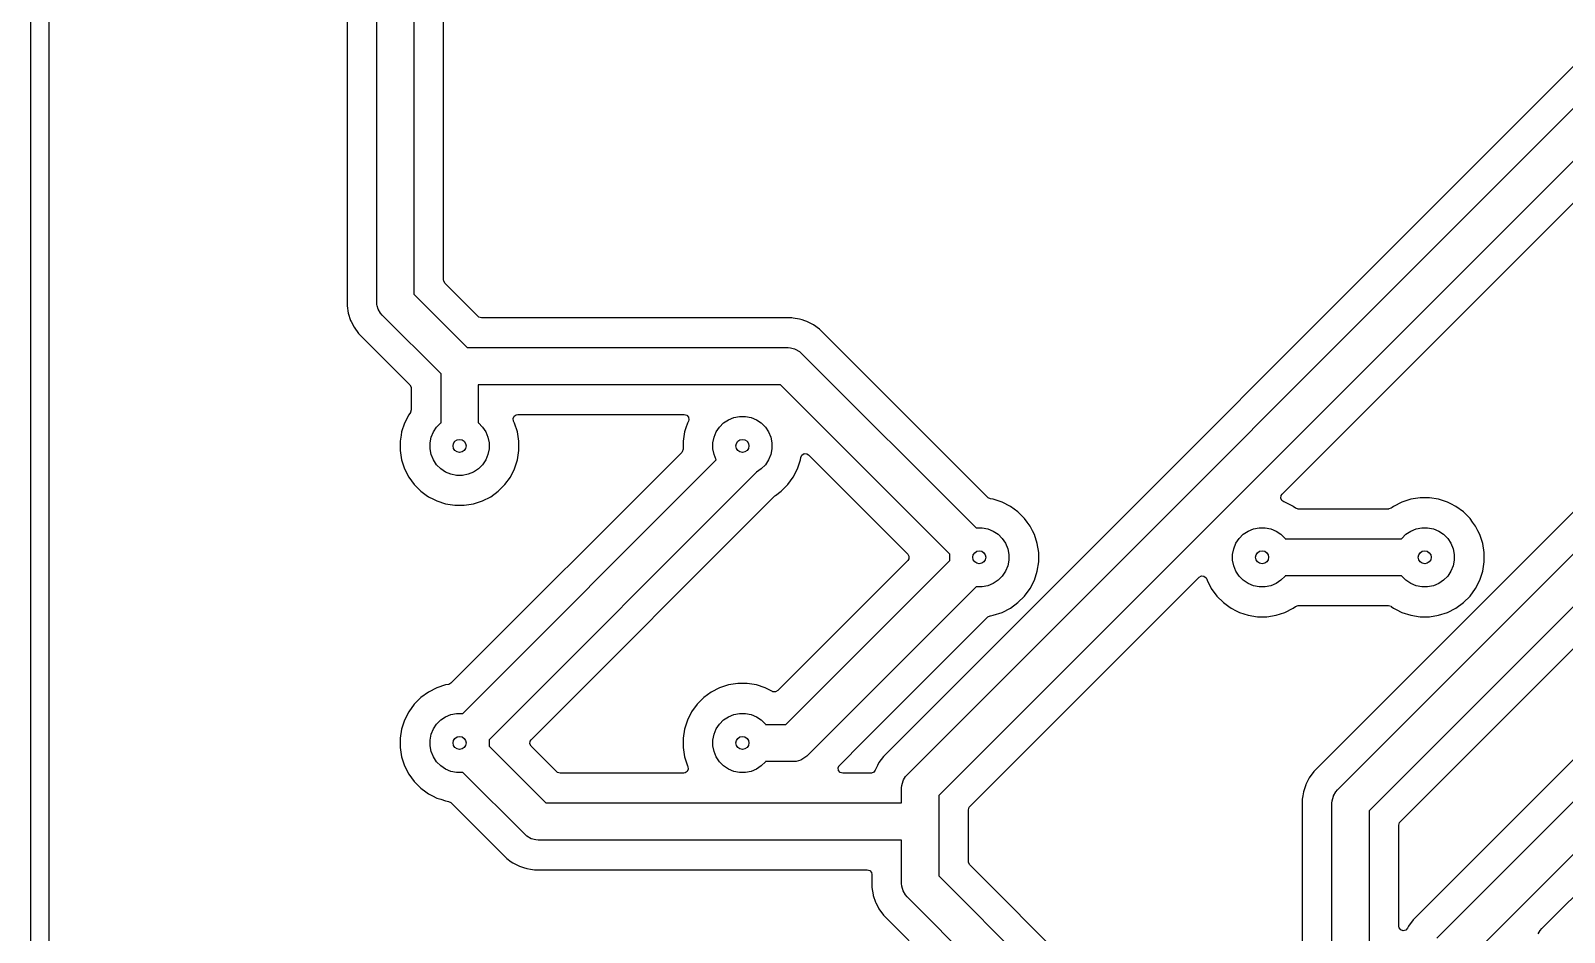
# Model space of a CAD drawing. Extents: x 20 to 124, y -124 to -20.
# Drawn here: x 20 to 61.31, y -79.07 to -54.79 of the extents above; entities that cross this region are included whole.
import ezdxf

# ---------------------------------------------------------------- set-up
doc = ezdxf.new("R2010")
doc.units = 0
doc.layers.add('BLACK', color=7, linetype='CONTINUOUS')
doc.layers.add('WHITE', color=7, linetype='CONTINUOUS')

msp = doc.modelspace()

# ---------------------------------------------------------------- linework, layer by layer
at = {"layer": 'BLACK', "linetype": 'CONTINUOUS'}
for p, q in [((20.5005, -85.810248), (20.5005, -20.6245)), ((29.3239, -62.0922), (29.3239, -50.379871)), ((30.3239, -50.379871), (30.3239, -61.885093)), ((28.5234, -50.932958), (28.5234, -62.194551)), ((31.1244, -61.502153), (31.1244, -50.932958)), ((62.395878, -54.907136), (42.969836, -74.333178)), ((43.608247, -74.826847), (62.889547, -55.545547)), ((63.450206, -56.3991), (44.4618, -75.387506)), ((53.709719, -67.271664), (63.745466, -57.235919)), ((31.127234, -61.528511), (31.1244, -61.502153)), ((31.160719, -61.589834), (31.127234, -61.528511)), ((30.3239, -61.885093), (31.761007, -63.3222)), ((32.056266, -62.485381), (31.160719, -61.589834)), ((28.5234, -62.194551), (28.555422, -62.396734)), ((29.328177, -62.157447), (29.3239, -62.0922)), ((29.328177, -62.157463), (29.328177, -62.157447)), ((29.338115, -62.194551), (29.328177, -62.157463)), ((29.36196, -62.283542), (29.338115, -62.194551)), ((29.427223, -62.396581), (29.36196, -62.283542)), ((67.133978, -62.171336), (54.561936, -74.743378)), ((28.555422, -62.396734), (28.618681, -62.591423)), ((28.618681, -62.591423), (28.631704, -62.61698)), ((28.631704, -62.61698), (28.711613, -62.773811)), ((28.711613, -62.773811), (28.831934, -62.939419)), ((29.427238, -62.396596), (29.427223, -62.396581)), ((29.470347, -62.445753), (29.427238, -62.396596)), ((31.0539, -64.029306), (29.470347, -62.445753)), ((32.076908, -62.502015), (32.056266, -62.485381)), ((32.143947, -62.5217), (32.076908, -62.502015)), ((40.508451, -62.5217), (32.143947, -62.5217)), ((40.508452, -62.5217), (40.508451, -62.5217)), ((40.536095, -62.526078), (40.508452, -62.5217)), ((40.710635, -62.553722), (40.536095, -62.526078)), ((40.784103, -62.577594), (40.710635, -62.553722)), ((40.807976, -62.585351), (40.784103, -62.577594)), ((40.826651, -62.591419), (40.807976, -62.585351)), ((40.905323, -62.616981), (40.826651, -62.591419)), ((40.996514, -62.663446), (40.905323, -62.616981)), ((41.087711, -62.709913), (40.996514, -62.663446)), ((41.253319, -62.830234), (41.087711, -62.709913)), ((28.831934, -62.939419), (28.831936, -62.939421)), ((28.831936, -62.939421), (30.217081, -64.324566)), ((41.25332, -62.830235), (41.253319, -62.830234)), ((41.253321, -62.830236), (41.25332, -62.830235)), ((45.785307, -67.362223), (41.253321, -62.830236)), ((55.200347, -75.237047), (67.627646, -62.809747)), ((31.761007, -63.3222), (40.4061, -63.3222)), ((40.4061, -63.3222), (40.471348, -63.326477)), ((40.471348, -63.326477), (40.471363, -63.326477)), ((40.471363, -63.326477), (40.576475, -63.354642)), ((40.576475, -63.354642), (40.597442, -63.36026)), ((40.597442, -63.36026), (40.710481, -63.425523)), ((40.710481, -63.425523), (40.710496, -63.425538)), ((40.710496, -63.425538), (40.759653, -63.468647)), ((40.759653, -63.468647), (45.466622, -68.175615)), ((31.0539, -65.34657), (31.0539, -64.029306)), ((68.188307, -63.6633), (56.0539, -75.797706)), ((30.217081, -64.324566), (30.250566, -64.385889)), ((30.250566, -64.385889), (30.2534, -64.412247)), ((30.2534, -64.412247), (30.2534, -64.996761)), ((40.198994, -64.3222), (32.0539, -64.3222)), ((32.0539, -64.3222), (32.0539, -65.34657)), ((44.759515, -68.882722), (40.198994, -64.3222)), ((30.185032, -65.131151), (30.07066, -65.355616)), ((30.229718, -65.069646), (30.185032, -65.131151)), ((30.233715, -65.0638), (30.229718, -65.069646)), ((30.2534, -64.996761), (30.233715, -65.0638)), ((32.997431, -65.234325), (33.023708, -65.169585)), ((33.010327, -65.302995), (32.997431, -65.234325)), ((33.023708, -65.169585), (33.080814, -65.129328)), ((33.080814, -65.129328), (33.120812, -65.1227)), ((33.120812, -65.1227), (37.606988, -65.1227)), ((37.606988, -65.1227), (37.674027, -65.142385)), ((37.674027, -65.142385), (37.719782, -65.195189)), ((37.729726, -65.264347), (37.717473, -65.302995)), ((37.719782, -65.195189), (37.729726, -65.264347)), ((38.666385, -65.351592), (38.796783, -65.264463)), ((38.796783, -65.264463), (38.941672, -65.204448)), ((38.941672, -65.204448), (39.095486, -65.173852)), ((39.095486, -65.173852), (39.252314, -65.173852)), ((39.252314, -65.173852), (39.406128, -65.204448)), ((39.406128, -65.204448), (39.551017, -65.264463)), ((39.551017, -65.264463), (39.681415, -65.351592)), ((29.979894, -65.67676), (29.9534, -65.844038)), ((29.99281, -65.595214), (29.979894, -65.67676)), ((30.07066, -65.355616), (29.99281, -65.595214)), ((30.788348, -65.737772), (30.848363, -65.592883)), ((30.848363, -65.592883), (30.935492, -65.462485)), ((30.935492, -65.462485), (31.046385, -65.351592)), ((31.046385, -65.351592), (31.0539, -65.34657)), ((32.0539, -65.34657), (32.061415, -65.351592)), ((32.061415, -65.351592), (32.172308, -65.462485)), ((32.172308, -65.462485), (32.259437, -65.592883)), ((32.259437, -65.592883), (32.319452, -65.737772)), ((33.037141, -65.355621), (33.010327, -65.302995)), ((33.11499, -65.595215), (33.037141, -65.355621)), ((33.1544, -65.844038), (33.11499, -65.595215)), ((37.61281, -65.595214), (37.5734, -65.844038)), ((37.648929, -65.484049), (37.61281, -65.595214)), ((37.690659, -65.355621), (37.648929, -65.484049)), ((37.69066, -65.355618), (37.690659, -65.355621)), ((37.690661, -65.355616), (37.69066, -65.355618)), ((37.717473, -65.302995), (37.690661, -65.355616)), ((38.408348, -65.737772), (38.468363, -65.592883)), ((38.468363, -65.592883), (38.555492, -65.462485)), ((38.555492, -65.462485), (38.666385, -65.351592)), ((39.681415, -65.351592), (39.792308, -65.462485)), ((39.792308, -65.462485), (39.879437, -65.592883)), ((39.879437, -65.592883), (39.939452, -65.737772)), ((29.9534, -65.844038), (29.9534, -66.095962)), ((29.9534, -66.095962), (29.99281, -66.344785)), ((30.757752, -65.891586), (30.788348, -65.737772)), ((30.757752, -66.048414), (30.757752, -65.891586)), ((30.788348, -66.202228), (30.757752, -66.048414)), ((32.319452, -65.737772), (32.350048, -65.891586)), ((32.350048, -66.048414), (32.319452, -66.202228)), ((32.350048, -65.891586), (32.350048, -66.048414)), ((33.11499, -66.344785), (33.1544, -66.095962)), ((33.1544, -66.095962), (33.1544, -65.844038)), ((37.5734, -66.059952), (37.553715, -66.126991)), ((37.5734, -65.844038), (37.5734, -66.059952)), ((38.377752, -65.891586), (38.408348, -65.737772)), ((38.377752, -66.048414), (38.377752, -65.891586)), ((38.408348, -66.202228), (38.377752, -66.048414)), ((39.939452, -65.737772), (39.970048, -65.891586)), ((39.970048, -66.048414), (39.939452, -66.202228)), ((39.970048, -65.891586), (39.970048, -66.048414)), ((29.99281, -66.344785), (30.07066, -66.584383)), ((30.848363, -66.347117), (30.788348, -66.202228)), ((30.935492, -66.477515), (30.848363, -66.347117)), ((31.046385, -66.588408), (30.935492, -66.477515)), ((37.537081, -66.147633), (31.32249, -72.362223)), ((31.641178, -73.175615), (38.468888, -66.347904)), ((32.172308, -66.477515), (32.061415, -66.588408)), ((32.259437, -66.347117), (32.172308, -66.477515)), ((32.319452, -66.202228), (32.259437, -66.347117)), ((33.037141, -66.584379), (33.11499, -66.344785)), ((37.553715, -66.126991), (37.537081, -66.147633)), ((38.468363, -66.347117), (38.408348, -66.202228)), ((38.468888, -66.347904), (38.468363, -66.347117)), ((39.792308, -66.477515), (39.681415, -66.588408)), ((39.879437, -66.347117), (39.792308, -66.477515)), ((39.939452, -66.202228), (39.879437, -66.347117)), ((40.657141, -66.584379), (40.73499, -66.344785)), ((40.73499, -66.344785), (40.745392, -66.279108)), ((40.745392, -66.279108), (40.775319, -66.215978)), ((40.775319, -66.215978), (40.83463, -66.179046)), ((40.83463, -66.179046), (40.904493, -66.180043)), ((40.904493, -66.180043), (40.955545, -66.210829)), ((40.955545, -66.210829), (43.627034, -68.882318)), ((30.07066, -66.584383), (30.185032, -66.808848)), ((30.185032, -66.808848), (30.333101, -67.012649)), ((31.176783, -66.675537), (31.046385, -66.588408)), ((31.321672, -66.735552), (31.176783, -66.675537)), ((31.475486, -66.766148), (31.321672, -66.735552)), ((31.632314, -66.766148), (31.475486, -66.766148)), ((31.786128, -66.735552), (31.632314, -66.766148)), ((31.931017, -66.675537), (31.786128, -66.735552)), ((32.061415, -66.588408), (31.931017, -66.675537)), ((39.527453, -66.703554), (32.348284, -73.882721)), ((32.774693, -67.012656), (32.92277, -66.808845)), ((32.92277, -66.808845), (33.037141, -66.584379)), ((39.553446, -66.673913), (39.527453, -66.703554)), ((39.681415, -66.588408), (39.553446, -66.673913)), ((40.394693, -67.012656), (40.54277, -66.808845)), ((40.54277, -66.808845), (40.657141, -66.584379)), ((57.878847, -79.228747), (70.301147, -66.806447)), ((30.333101, -67.012649), (30.333105, -67.012654)), ((30.333105, -67.012654), (30.511245, -67.190794)), ((30.511245, -67.190794), (30.51125, -67.190798)), ((30.51125, -67.190798), (30.657543, -67.297085)), ((30.657543, -67.297085), (30.715055, -67.33887)), ((30.715055, -67.33887), (30.852516, -67.40891)), ((32.168279, -67.453241), (32.392745, -67.33887)), ((32.392745, -67.33887), (32.596556, -67.190793)), ((32.596556, -67.190793), (32.774693, -67.012656)), ((33.480761, -73.882323), (40.047793, -67.31529)), ((40.047793, -67.31529), (40.062576, -67.302664)), ((40.062576, -67.302664), (40.216556, -67.190793)), ((40.216556, -67.190793), (40.394693, -67.012656)), ((53.674211, -67.373475), (53.686126, -67.304629)), ((53.686126, -67.304629), (53.709719, -67.271664)), ((30.852516, -67.40891), (30.939516, -67.453239)), ((30.939516, -67.453239), (30.939518, -67.453239)), ((30.939518, -67.453239), (30.939521, -67.453241)), ((30.939521, -67.453241), (31.179115, -67.53109)), ((31.179115, -67.53109), (31.427938, -67.5705)), ((31.427938, -67.5705), (31.427939, -67.5705)), ((31.427939, -67.5705), (31.679861, -67.5705)), ((31.679861, -67.5705), (31.679862, -67.5705)), ((31.679862, -67.5705), (31.928685, -67.53109)), ((31.928685, -67.53109), (32.168279, -67.453241)), ((45.790454, -67.367085), (45.785307, -67.362223)), ((45.853589, -67.397015), (45.790454, -67.367085)), ((45.928683, -67.408909), (45.853589, -67.397015)), ((45.928685, -67.40891), (45.928683, -67.408909)), ((46.168279, -67.486759), (45.928685, -67.40891)), ((46.392745, -67.60113), (46.168279, -67.486759)), ((46.392747, -67.601131), (46.392745, -67.60113)), ((46.392748, -67.601132), (46.392747, -67.601131)), ((46.596549, -67.749201), (46.392748, -67.601132)), ((46.596554, -67.749205), (46.596549, -67.749201)), ((46.774694, -67.927345), (46.596554, -67.749205)), ((53.701408, -67.437834), (53.674211, -67.373475)), ((53.759083, -67.477272), (53.701408, -67.437834)), ((53.788279, -67.486758), (53.759083, -67.477272)), ((54.003554, -67.596447), (53.788279, -67.486758)), ((54.012745, -67.60113), (54.003554, -67.596447)), ((54.074262, -67.645824), (54.012745, -67.60113)), ((54.080099, -67.649815), (54.074262, -67.645824)), ((54.147138, -67.6695), (54.080099, -67.649815)), ((56.580662, -67.6695), (54.147138, -67.6695)), ((56.587742, -67.669298), (56.580662, -67.6695)), ((56.653546, -67.645818), (56.587742, -67.669298)), ((56.676701, -67.628995), (56.653546, -67.645818)), ((56.715054, -67.60113), (56.676701, -67.628995)), ((56.939516, -67.48676), (56.715054, -67.60113)), ((57.179114, -67.40891), (56.939516, -67.48676)), ((57.303526, -67.389205), (57.179114, -67.40891)), ((57.427938, -67.3695), (57.303526, -67.389205)), ((57.679862, -67.3695), (57.427938, -67.3695)), ((57.928679, -67.408909), (57.679862, -67.3695)), ((57.928685, -67.40891), (57.928679, -67.408909)), ((58.168283, -67.48676), (57.928685, -67.40891)), ((58.255284, -67.53109), (58.168283, -67.48676)), ((58.392745, -67.60113), (58.255284, -67.53109)), ((58.392747, -67.601131), (58.392745, -67.60113)), ((58.392748, -67.601132), (58.392747, -67.601131)), ((58.596549, -67.749201), (58.392748, -67.601132)), ((58.596554, -67.749205), (58.596549, -67.749201)), ((58.774694, -67.927345), (58.596554, -67.749205)), ((46.774698, -67.92735), (46.774694, -67.927345)), ((46.843668, -68.02228), (46.774698, -67.92735)), ((46.92277, -68.131155), (46.843668, -68.02228)), ((46.987326, -68.257853), (46.92277, -68.131155)), ((70.568789, -67.953016), (58.7324, -79.789406)), ((58.774698, -67.92735), (58.774694, -67.927345)), ((58.843668, -68.02228), (58.774698, -67.92735)), ((58.92277, -68.131155), (58.843668, -68.02228)), ((58.987326, -68.257853), (58.92277, -68.131155)), ((45.466622, -68.175615), (45.475486, -68.173852)), ((45.475486, -68.173852), (45.632314, -68.173852)), ((45.632314, -68.173852), (45.786128, -68.204448)), ((45.786128, -68.204448), (45.931017, -68.264463)), ((45.931017, -68.264463), (46.061415, -68.351592)), ((46.061415, -68.351592), (46.172308, -68.462485)), ((46.172308, -68.462485), (46.259437, -68.592883)), ((47.037139, -68.355616), (46.987326, -68.257853)), ((47.037139, -68.355618), (47.037139, -68.355616)), ((47.037141, -68.355621), (47.037139, -68.355618)), ((47.11499, -68.595215), (47.037141, -68.355621)), ((52.468363, -68.592883), (52.555492, -68.462485)), ((52.555492, -68.462485), (52.666385, -68.351592)), ((52.666385, -68.351592), (52.796783, -68.264463)), ((52.796783, -68.264463), (52.941672, -68.204448)), ((52.941672, -68.204448), (53.095486, -68.173852)), ((53.095486, -68.173852), (53.252314, -68.173852)), ((53.252314, -68.173852), (53.406128, -68.204448)), ((53.406128, -68.204448), (53.551017, -68.264463)), ((53.551017, -68.264463), (53.681415, -68.351592)), ((53.681415, -68.351592), (53.792308, -68.462485)), ((53.792308, -68.462485), (53.797329, -68.47)), ((53.797329, -68.47), (56.930471, -68.47)), ((56.930471, -68.47), (56.935492, -68.462485)), ((56.935492, -68.462485), (57.046385, -68.351592)), ((57.046385, -68.351592), (57.176783, -68.264463)), ((57.176783, -68.264463), (57.321672, -68.204448)), ((57.321672, -68.204448), (57.475486, -68.173852)), ((57.475486, -68.173852), (57.632314, -68.173852)), ((57.632314, -68.173852), (57.786128, -68.204448)), ((57.786128, -68.204448), (57.931017, -68.264463)), ((57.931017, -68.264463), (58.061415, -68.351592)), ((58.061415, -68.351592), (58.172308, -68.462485)), ((58.172308, -68.462485), (58.259437, -68.592883)), ((59.037139, -68.355616), (58.987326, -68.257853)), ((59.037139, -68.355618), (59.037139, -68.355616)), ((59.037141, -68.355621), (59.037139, -68.355618)), ((59.11499, -68.595215), (59.037141, -68.355621)), ((43.627034, -68.882318), (43.660519, -68.943641)), ((43.660519, -68.943641), (43.655535, -69.013333)), ((44.757752, -68.891586), (44.759515, -68.882722)), ((44.757752, -69.048414), (44.757752, -68.891586)), ((46.259437, -68.592883), (46.319452, -68.737772)), ((46.319452, -68.737772), (46.350048, -68.891586)), ((46.350048, -68.891586), (46.350048, -69.048414)), ((47.1544, -68.844038), (47.11499, -68.595215)), ((47.1544, -69.095962), (47.1544, -68.844038)), ((52.377752, -68.891586), (52.408348, -68.737772)), ((52.377752, -69.048414), (52.377752, -68.891586)), ((52.408348, -68.737772), (52.468363, -68.592883)), ((58.259437, -68.592883), (58.319452, -68.737772)), ((58.319452, -68.737772), (58.350048, -68.891586)), ((58.350048, -68.891586), (58.350048, -69.048414)), ((59.1544, -68.844038), (59.11499, -68.595215)), ((59.1544, -69.095962), (59.1544, -68.844038)), ((43.627034, -69.05768), (40.123377, -72.561337)), ((40.346794, -73.47), (44.759515, -69.057277)), ((43.655535, -69.013333), (43.627034, -69.05768)), ((44.759515, -69.057277), (44.757752, -69.048414)), ((46.259437, -69.347117), (46.172308, -69.477515)), ((46.319452, -69.202228), (46.259437, -69.347117)), ((46.350048, -69.048414), (46.319452, -69.202228)), ((47.037141, -69.584379), (47.11499, -69.344785)), ((47.11499, -69.344785), (47.1544, -69.095962)), ((52.408348, -69.202228), (52.377752, -69.048414)), ((52.468363, -69.347117), (52.408348, -69.202228)), ((52.555492, -69.477515), (52.468363, -69.347117)), ((58.259437, -69.347117), (58.172308, -69.477515)), ((58.319452, -69.202228), (58.259437, -69.347117)), ((58.350048, -69.048414), (58.319452, -69.202228)), ((59.037141, -69.584379), (59.11499, -69.344785)), ((59.11499, -69.344785), (59.1544, -69.095962)), ((60.710647, -78.969347), (70.333547, -69.346446)), ((45.466622, -69.764384), (40.907453, -74.323553)), ((45.298614, -75.68277), (51.475563, -69.50582)), ((45.475486, -69.766148), (45.466622, -69.764384)), ((45.632314, -69.766148), (45.475486, -69.766148)), ((45.786128, -69.735552), (45.632314, -69.766148)), ((45.931017, -69.675537), (45.786128, -69.735552)), ((46.061415, -69.588408), (45.931017, -69.675537)), ((46.172308, -69.477515), (46.061415, -69.588408)), ((46.774693, -70.012656), (46.92277, -69.808845)), ((46.92277, -69.808845), (47.037141, -69.584379)), ((51.475563, -69.50582), (51.536884, -69.472337)), ((51.536884, -69.472337), (51.606576, -69.477321)), ((51.606576, -69.477321), (51.662509, -69.519193)), ((51.662509, -69.519193), (51.681172, -69.555183)), ((51.681172, -69.555183), (51.690658, -69.584379)), ((51.690658, -69.584379), (51.805032, -69.808848)), ((51.805032, -69.808848), (51.953101, -70.012649)), ((52.666385, -69.588408), (52.555492, -69.477515)), ((52.796783, -69.675537), (52.666385, -69.588408)), ((52.941672, -69.735552), (52.796783, -69.675537)), ((53.095486, -69.766148), (52.941672, -69.735552)), ((53.252314, -69.766148), (53.095486, -69.766148)), ((53.406128, -69.735552), (53.252314, -69.766148)), ((53.551017, -69.675537), (53.406128, -69.735552)), ((53.681415, -69.588408), (53.551017, -69.675537)), ((53.792308, -69.477515), (53.681415, -69.588408)), ((53.797329, -69.47), (53.792308, -69.477515)), ((56.930471, -69.47), (53.797329, -69.47)), ((56.890714, -76.09297), (63.476127, -69.507556)), ((56.935492, -69.477515), (56.930471, -69.47)), ((57.046385, -69.588408), (56.935492, -69.477515)), ((57.176783, -69.675537), (57.046385, -69.588408)), ((57.321672, -69.735552), (57.176783, -69.675537)), ((57.475486, -69.766148), (57.321672, -69.735552)), ((57.632314, -69.766148), (57.475486, -69.766148)), ((57.786128, -69.735552), (57.632314, -69.766148)), ((57.931017, -69.675537), (57.786128, -69.735552)), ((58.061415, -69.588408), (57.931017, -69.675537)), ((58.172308, -69.477515), (58.061415, -69.588408)), ((58.774693, -70.012656), (58.92277, -69.808845)), ((58.92277, -69.808845), (59.037141, -69.584379)), ((46.392745, -70.33887), (46.596556, -70.190793)), ((46.596556, -70.190793), (46.774693, -70.012656)), ((51.953101, -70.012649), (51.953105, -70.012654)), ((51.953105, -70.012654), (52.131245, -70.190794)), ((52.131245, -70.190794), (52.13125, -70.190798)), ((52.13125, -70.190798), (52.273547, -70.294182)), ((58.392745, -70.33887), (58.596556, -70.190793)), ((58.596556, -70.190793), (58.774693, -70.012656)), ((42.43642, -73.926665), (45.785309, -70.577773)), ((45.785309, -70.577773), (45.84663, -70.54429)), ((45.84663, -70.54429), (45.853549, -70.542989)), ((45.853549, -70.542989), (45.928685, -70.53109)), ((45.928685, -70.53109), (46.168279, -70.453241)), ((46.168279, -70.453241), (46.392745, -70.33887)), ((52.273547, -70.294182), (52.335055, -70.33887)), ((52.335055, -70.33887), (52.47433, -70.409834)), ((52.47433, -70.409834), (52.559516, -70.453239)), ((52.559516, -70.453239), (52.559518, -70.453239)), ((52.559518, -70.453239), (52.559521, -70.453241)), ((52.559521, -70.453241), (52.799115, -70.53109)), ((52.799115, -70.53109), (53.047938, -70.5705)), ((53.047938, -70.5705), (53.047939, -70.5705)), ((53.047939, -70.5705), (53.299861, -70.5705)), ((53.299861, -70.5705), (53.299862, -70.5705)), ((53.299862, -70.5705), (53.548685, -70.53109)), ((53.548685, -70.53109), (53.788279, -70.453241)), ((53.788279, -70.453241), (54.012745, -70.33887)), ((54.012745, -70.33887), (54.074253, -70.294181)), ((54.074253, -70.294181), (54.140058, -70.270702)), ((54.140058, -70.270702), (54.147138, -70.2705)), ((54.147138, -70.2705), (56.580662, -70.2705)), ((56.580662, -70.2705), (56.647701, -70.290185)), ((56.647701, -70.290185), (56.653537, -70.294175)), ((56.653537, -70.294175), (56.715055, -70.33887)), ((56.715055, -70.33887), (56.782196, -70.37308)), ((56.782196, -70.37308), (56.939516, -70.453239)), ((56.939516, -70.453239), (56.939518, -70.453239)), ((56.939518, -70.453239), (56.939521, -70.453241)), ((56.939521, -70.453241), (57.179115, -70.53109)), ((57.179115, -70.53109), (57.427938, -70.5705)), ((57.427938, -70.5705), (57.427939, -70.5705)), ((57.427939, -70.5705), (57.679861, -70.5705)), ((57.679861, -70.5705), (57.679862, -70.5705)), ((57.679862, -70.5705), (57.928685, -70.53109)), ((57.928685, -70.53109), (58.168279, -70.453241)), ((58.168279, -70.453241), (58.392745, -70.33887)), ((65.193333, -70.782181), (57.240436, -78.735078)), ((30.715051, -72.601132), (30.51125, -72.749201)), ((30.939518, -72.48676), (30.715051, -72.601132)), ((31.179117, -72.408909), (30.939518, -72.48676)), ((31.254209, -72.397015), (31.179117, -72.408909)), ((31.261167, -72.395708), (31.254209, -72.397015)), ((31.32249, -72.362223), (31.261167, -72.395708)), ((38.335051, -72.601132), (38.13125, -72.749201)), ((38.559516, -72.48676), (38.335051, -72.601132)), ((38.799114, -72.40891), (38.559516, -72.48676)), ((38.923526, -72.389205), (38.799114, -72.40891)), ((39.047938, -72.3695), (38.923526, -72.389205)), ((39.299862, -72.3695), (39.047938, -72.3695)), ((39.548679, -72.408909), (39.299862, -72.3695)), ((39.548685, -72.40891), (39.548679, -72.408909)), ((39.788283, -72.48676), (39.548685, -72.40891)), ((39.909705, -72.548628), (39.788283, -72.48676)), ((39.979409, -72.584144), (39.909705, -72.548628)), ((39.992362, -72.589838), (39.979409, -72.584144)), ((40.062054, -72.594822), (39.992362, -72.589838)), ((40.123377, -72.561337), (40.062054, -72.594822)), ((30.333101, -72.92735), (30.185032, -73.131151)), ((30.333105, -72.927345), (30.333101, -72.92735)), ((30.511245, -72.749205), (30.333105, -72.927345)), ((30.51125, -72.749201), (30.511245, -72.749205)), ((37.953101, -72.92735), (37.805032, -73.131151)), ((37.953105, -72.927345), (37.953101, -72.92735)), ((38.131245, -72.749205), (37.953105, -72.927345)), ((38.13125, -72.749201), (38.131245, -72.749205)), ((30.07066, -73.355616), (29.99281, -73.595214)), ((30.185032, -73.131151), (30.07066, -73.355616)), ((30.848363, -73.592883), (30.935492, -73.462485)), ((30.935492, -73.462485), (31.046385, -73.351592)), ((31.046385, -73.351592), (31.176783, -73.264463)), ((31.176783, -73.264463), (31.321672, -73.204448)), ((31.321672, -73.204448), (31.475486, -73.173852)), ((31.475486, -73.173852), (31.632314, -73.173852)), ((31.632314, -73.173852), (31.641178, -73.175615)), ((37.69066, -73.355616), (37.61281, -73.595214)), ((37.805032, -73.131151), (37.69066, -73.355616)), ((38.468363, -73.592883), (38.555492, -73.462485)), ((38.555492, -73.462485), (38.666385, -73.351592)), ((38.666385, -73.351592), (38.796783, -73.264463)), ((38.796783, -73.264463), (38.941672, -73.204448)), ((38.941672, -73.204448), (39.095486, -73.173852)), ((39.095486, -73.173852), (39.252314, -73.173852)), ((39.252314, -73.173852), (39.406128, -73.204448)), ((39.406128, -73.204448), (39.551017, -73.264463)), ((39.551017, -73.264463), (39.681415, -73.351592)), ((39.681415, -73.351592), (39.792308, -73.462485)), ((39.792308, -73.462485), (39.797329, -73.47)), ((39.797329, -73.47), (40.346794, -73.47)), ((29.99281, -73.595214), (29.9534, -73.844038)), ((29.9534, -73.844038), (29.9534, -74.095961)), ((30.757752, -73.891586), (30.788348, -73.737772)), ((30.757752, -74.048414), (30.757752, -73.891586)), ((30.788348, -73.737772), (30.848363, -73.592883)), ((32.348284, -73.882721), (32.350048, -73.891586)), ((32.350048, -73.891586), (32.350048, -74.048414)), ((33.44728, -73.996357), (33.452264, -73.926665)), ((33.452264, -73.926665), (33.480761, -73.882323)), ((37.61281, -73.595214), (37.5734, -73.844038)), ((37.5734, -73.844038), (37.5734, -74.095961)), ((38.377752, -73.891586), (38.408348, -73.737772)), ((38.377752, -74.048414), (38.377752, -73.891586)), ((38.408348, -73.737772), (38.468363, -73.592883)), ((41.788666, -74.574419), (42.43642, -73.926665)), ((29.9534, -74.095961), (29.99281, -74.344785)), ((29.99281, -74.344785), (30.07066, -74.584383)), ((30.788348, -74.202228), (30.757752, -74.048414)), ((30.848363, -74.347117), (30.788348, -74.202228)), ((30.935492, -74.477515), (30.848363, -74.347117)), ((32.350048, -74.048414), (32.348284, -74.057278)), ((32.348284, -74.057278), (33.877607, -75.5866)), ((33.480765, -74.05768), (33.44728, -73.996357)), ((34.172866, -74.749781), (33.480765, -74.05768)), ((37.5734, -74.095961), (37.61281, -74.344785)), ((37.61281, -74.344785), (37.69066, -74.584383)), ((38.408348, -74.202228), (38.377752, -74.048414)), ((38.468363, -74.347117), (38.408348, -74.202228)), ((38.555492, -74.477515), (38.468363, -74.347117)), ((40.907453, -74.323553), (40.858296, -74.366661)), ((42.969836, -74.333178), (42.849513, -74.498788)), ((30.07066, -74.584383), (30.185032, -74.808848)), ((31.046385, -74.588408), (30.935492, -74.477515)), ((31.176783, -74.675537), (31.046385, -74.588408)), ((31.321672, -74.735552), (31.176783, -74.675537)), ((31.475486, -74.766148), (31.321672, -74.735552)), ((31.632314, -74.766148), (31.475486, -74.766148)), ((31.641178, -74.764384), (31.632314, -74.766148)), ((33.316946, -76.440153), (31.641178, -74.764384)), ((34.193508, -74.766415), (34.172866, -74.749781)), ((34.260547, -74.7861), (34.193508, -74.766415)), ((37.688196, -74.739215), (37.631089, -74.779472)), ((37.714472, -74.674474), (37.688196, -74.739215)), ((37.69066, -74.584383), (37.701576, -74.605805)), ((37.701576, -74.605805), (37.714472, -74.674474)), ((38.666385, -74.588408), (38.555492, -74.477515)), ((38.796783, -74.675537), (38.666385, -74.588408)), ((38.941672, -74.735552), (38.796783, -74.675537)), ((39.095486, -74.766148), (38.941672, -74.735552)), ((39.252314, -74.766148), (39.095486, -74.766148)), ((39.406128, -74.735552), (39.252314, -74.766148)), ((39.551017, -74.675537), (39.406128, -74.735552)), ((39.681415, -74.588408), (39.551017, -74.675537)), ((39.792308, -74.477515), (39.681415, -74.588408)), ((39.797329, -74.47), (39.792308, -74.477515)), ((40.5539, -74.47), (39.797329, -74.47)), ((40.619148, -74.465723), (40.5539, -74.47)), ((40.619163, -74.465723), (40.619148, -74.465723)), ((40.745242, -74.43194), (40.619163, -74.465723)), ((40.858281, -74.366677), (40.745242, -74.43194)), ((40.858296, -74.366661), (40.858281, -74.366677)), ((41.753609, -74.644453), (41.782634, -74.580897)), ((41.763553, -74.713611), (41.753609, -74.644453)), ((41.809308, -74.766415), (41.763553, -74.713611)), ((41.782634, -74.580897), (41.788666, -74.574419)), ((41.876347, -74.7861), (41.809308, -74.766415)), ((42.710896, -74.758091), (42.646538, -74.785291)), ((42.750331, -74.700414), (42.710896, -74.758091)), ((42.756578, -74.681185), (42.750331, -74.700414)), ((42.75658, -74.68118), (42.756578, -74.681185)), ((42.808587, -74.579111), (42.75658, -74.68118)), ((42.849513, -74.498788), (42.808587, -74.579111)), ((54.561936, -74.743378), (54.441613, -74.908988)), ((30.185032, -74.808848), (30.333101, -75.012649)), ((30.333101, -75.012649), (30.333105, -75.012654)), ((30.333105, -75.012654), (30.511245, -75.190794)), ((30.511245, -75.190794), (30.51125, -75.190798)), ((30.51125, -75.190798), (30.648816, -75.290745)), ((37.591091, -74.7861), (34.260547, -74.7861)), ((37.631089, -74.779472), (37.591091, -74.7861)), ((42.632399, -74.7861), (41.876347, -74.7861)), ((42.646538, -74.785291), (42.632399, -74.7861)), ((43.4618, -75.1804), (43.466077, -75.115152)), ((43.4618, -75.5866), (43.4618, -75.1804)), ((43.466077, -75.115137), (43.49986, -74.989058)), ((43.466077, -75.115152), (43.466077, -75.115137)), ((43.49986, -74.989058), (43.515502, -74.961966)), ((43.515502, -74.961966), (43.565123, -74.876019)), ((43.565123, -74.876019), (43.565138, -74.876003)), ((43.565138, -74.876003), (43.608247, -74.826847)), ((54.347172, -75.09602), (54.285422, -75.286067)), ((54.348232, -75.092258), (54.347172, -75.09602)), ((54.41462, -74.961966), (54.348232, -75.092258)), ((54.441613, -74.908988), (54.41462, -74.961966)), ((30.648816, -75.290745), (30.715055, -75.33887)), ((30.715055, -75.33887), (30.823996, -75.394378)), ((30.823996, -75.394378), (30.939516, -75.453239)), ((30.939516, -75.453239), (30.939518, -75.453239)), ((30.939518, -75.453239), (30.939521, -75.453241)), ((30.939521, -75.453241), (31.047261, -75.488248)), ((31.047261, -75.488248), (31.179114, -75.53109)), ((31.179114, -75.53109), (31.218339, -75.537302)), ((31.218339, -75.537302), (31.254206, -75.542983)), ((31.254206, -75.542983), (31.317341, -75.572912)), ((31.317341, -75.572912), (31.32249, -75.577775)), ((31.32249, -75.577775), (32.823286, -77.078571)), ((33.877607, -75.5866), (43.4618, -75.5866)), ((44.4618, -75.387506), (44.4618, -76.0866)), ((54.268268, -75.394378), (54.2534, -75.488249)), ((54.2534, -75.488249), (54.2534, -83.996761)), ((54.285422, -75.286067), (54.268268, -75.394378)), ((55.0539, -75.5906), (55.058177, -75.525352)), ((55.0539, -84.34657), (55.0539, -75.5906)), ((55.058177, -75.525337), (55.09196, -75.399258)), ((55.058177, -75.525352), (55.058177, -75.525337)), ((55.09196, -75.399258), (55.094777, -75.394379)), ((55.094777, -75.394379), (55.157223, -75.286219)), ((55.157223, -75.286219), (55.157238, -75.286203)), ((55.157238, -75.286203), (55.200347, -75.237047)), ((45.2623, -75.770446), (45.281985, -75.703407)), ((45.2623, -77.167853), (45.2623, -75.770446)), ((45.281985, -75.703407), (45.298614, -75.68277)), ((56.0539, -75.797706), (56.0539, -84.34657)), ((44.4618, -76.0866), (44.4618, -77.550793)), ((56.8544, -76.180646), (56.874085, -76.113607)), ((56.8544, -78.905682), (56.8544, -76.180646)), ((56.874085, -76.113607), (56.890714, -76.09297)), ((33.36611, -76.483268), (33.316946, -76.440153)), ((33.366119, -76.483277), (33.36611, -76.483268)), ((33.479158, -76.54854), (33.366119, -76.483277)), ((33.605237, -76.582323), (33.479158, -76.54854)), ((33.605252, -76.582323), (33.605237, -76.582323)), ((33.6705, -76.5866), (33.605252, -76.582323)), ((43.4618, -76.5866), (33.6705, -76.5866)), ((43.4618, -77.7579), (43.4618, -76.5866)), ((32.823286, -77.078571), (32.946175, -77.167853)), ((32.946175, -77.167853), (32.98889, -77.198887)), ((32.98889, -77.198887), (33.100066, -77.255534)), ((33.100066, -77.255534), (33.171276, -77.291818)), ((45.265134, -77.194211), (45.2623, -77.167853)), ((45.298619, -77.255534), (45.265134, -77.194211)), ((51.405307, -83.362223), (45.298619, -77.255534)), ((33.171276, -77.291818), (33.171278, -77.291818)), ((33.171278, -77.291818), (33.171281, -77.29182)), ((33.171281, -77.29182), (33.275637, -77.325727)), ((33.275637, -77.325727), (33.365965, -77.355077)), ((33.365965, -77.355077), (33.467057, -77.371088)), ((33.467057, -77.371088), (33.568148, -77.3871)), ((33.568148, -77.3871), (33.772851, -77.3871)), ((33.772851, -77.3871), (42.5373, -77.3871)), ((42.5373, -77.3871), (42.604339, -77.406785)), ((42.604339, -77.406785), (42.650094, -77.459589)), ((42.650094, -77.459589), (42.6613, -77.5111)), ((42.6613, -77.5111), (42.6613, -77.860251)), ((44.4618, -77.550793), (51.086622, -84.175615)), ((42.6613, -77.860251), (42.693322, -78.062435)), ((42.693322, -78.062435), (42.699773, -78.082287)), ((42.699773, -78.082287), (42.724951, -78.159776)), ((43.466077, -77.823147), (43.4618, -77.7579)), ((43.466077, -77.823163), (43.466077, -77.823147)), ((43.49986, -77.949242), (43.466077, -77.823163)), ((43.565123, -78.062281), (43.49986, -77.949242)), ((43.565138, -78.062296), (43.565123, -78.062281)), ((43.608247, -78.111453), (43.565138, -78.062296)), ((42.724951, -78.159776), (42.72997, -78.175223)), ((42.72997, -78.175223), (42.756582, -78.257125)), ((42.756582, -78.257125), (42.763397, -78.270499)), ((42.763397, -78.270499), (42.763398, -78.2705)), ((42.763398, -78.2705), (42.849513, -78.439511)), ((42.849513, -78.439511), (42.969834, -78.605119)), ((50.379515, -84.882722), (43.608247, -78.111453)), ((42.969834, -78.605119), (42.969835, -78.60512)), ((42.969835, -78.60512), (42.969836, -78.605121)), ((42.969836, -78.605121), (49.566123, -85.201407)), ((56.863503, -78.952315), (56.8544, -78.905682)), ((57.120113, -78.900688), (57.088885, -78.961977)), ((57.240436, -78.735078), (57.120113, -78.900688)), ((56.906954, -79.00703), (56.863503, -78.952315)), ((56.973089, -79.029568), (56.906954, -79.00703)), ((57.04091, -79.012773), (56.973089, -79.029568)), ((57.088885, -78.961977), (57.04091, -79.012773)), ((60.613752, -79.111653), (60.667523, -79.018519)), ((60.667523, -79.018519), (60.667538, -79.018503)), ((60.667538, -79.018503), (60.710647, -78.969347))]:
    msp.add_line(p, q, dxfattribs=at)
at = {"layer": 'BLACK'}
for centre in [(31.5539, -65.97), (39.1739, -65.97), (45.5539, -68.97), (53.1739, -68.97), (57.5539, -68.97), (31.5539, -73.97), (39.1739, -73.97)]:
    msp.add_circle(centre, 0.175, dxfattribs=at)
at = {"layer": 'WHITE', "linetype": 'CONTINUOUS'}
msp.add_line((20, -124), (20, -20), dxfattribs=at)
at = {"layer": 'WHITE'}
for centre in [(31.5539, -65.97), (39.1739, -65.97), (45.5539, -68.97), (53.1739, -68.97), (57.5539, -68.97), (31.5539, -73.97), (39.1739, -73.97)]:
    msp.add_circle(centre, 0.175, dxfattribs=at)

doc.saveas('drawing.dxf')
